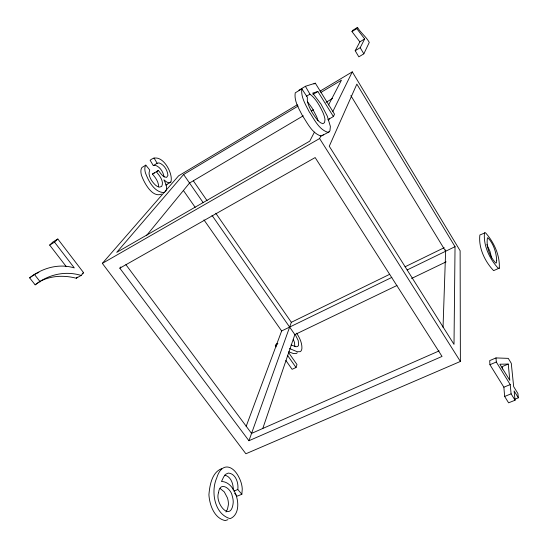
<?xml version="1.0" encoding="UTF-8"?>
<svg xmlns="http://www.w3.org/2000/svg" width="548" height="548" viewBox="0 0 548 548"><rect width="100%" height="100%" fill="white"/><g stroke="black" fill="none" stroke-linecap="round" stroke-linejoin="round"><path stroke-width="0.82" d="M455.039 246.675L454.004 344.363L329.266 146.248L356.858 84.118L455.039 246.675L407.205 269.931M158.591 186.861C158.79 181.902 155.488 177.648 152.433 174.079L158.413 170.497C160.578 173.072 162.797 177.477 166.633 177.367L167.941 175.381C167.496 170.195 164.105 164.585 159.009 162.9L157.153 163.256L153.31 165.606L150.125 160.249C161.098 150.899 173.75 173.113 170.873 181.998L165.859 184.991A10.501 4.624 57.8 0 0 167.037 184.292M443.037 327.307L445.675 249.806M241.86 494.255L237.798 489.515C238.729 483.117 235.77 473.493 228.297 473.075L225.988 474.102L223.735 476.781L221.481 481.528C236.291 481.418 244.833 512.743 230.153 518.641C214.419 514.284 210.685 491.453 216.679 478.116C221.502 461.745 233.256 464.944 239.284 478.027A15.111 7.768 70.1 0 1 242.264 488.98L241.86 494.255L237.133 496.193L234.592 493.241M233.174 489.85C233.592 484.124 230.756 476.02 224.385 475.143M294.851 346.425L294.475 342.432L293.31 339.479M329.06 131.897L321.217 136.103C311.956 133.315 307.503 123.074 302.414 115.635C298.927 108.627 293.961 101.01 295.235 92.852L301.832 88.865C300.681 97.044 305.647 104.634 309.141 111.662C314.23 119.122 318.614 129.342 327.814 132.308L329.06 131.897L329.944 130.753L330.382 126.465L327.286 116.108L320.957 104.031L312.682 93.105L317.867 91.509L333.403 116.532L327.814 119.786M499.269 268.13C500.077 255.334 493.912 242.058 485.418 232.688L479.87 234.996C478.336 247.758 484.898 261.533 493.632 270.644L499.269 268.13L498.385 268.424C489.734 259.211 483.165 245.559 484.473 232.763M285.871 360.481L292.111 369.318L296.043 367.489L296.982 364.53L288.433 352.364M262.793 428.44L294.858 334.602L396.985 285.487M120.827 266.938L119.82 268.171L248.929 440.736L291.344 322.306L389.69 274.301M246.148 426.399L281.645 330.965L391.834 277.398M158.413 170.497L156.324 171.716C159.427 175.613 164.27 181.121 161.694 186.43C158.091 188.916 154.317 184.114 152.303 181.525A9.069 4.055 57.7 0 1 149.09 172.689L149.72 169.983L145.816 165.119L145.145 166.558A15.07 6.734 57.7 0 0 145.378 172.709C148.426 180.998 154.399 192.622 164.373 192.608M363.838 53.827L369.277 42.395C366.242 36.778 360.769 32.962 357.502 27.4L352.7 30.373L351.967 31.599L359.872 41.86L355.186 50.738L358.837 56.848L363.838 53.827L360.194 47.697L364.66 38.935L356.796 28.606L357.502 27.4M333.403 116.532L334.527 114.183L315.312 83.173L305.4 86.303L298.913 90.228M165.517 191.732C168.003 187.978 165.681 183.375 163.907 179.833L166.181 181.641A10.522 4.583 57.9 0 0 170.873 181.998M320.039 91.16L352.282 71.863L460.121 250.737L460.382 361.447L245.881 453.771L102.346 263.389L319.607 138.541L321.114 135.479M328.622 120.149L329.375 118.615M332.752 111.717L352.282 71.863M276.267 346.891L275.308 345.535L276.445 343.986L277.884 343.555M314.436 132.116L309.743 141.151L116.738 252.354L183.614 174.497L298.133 106.052M328.526 105.011L341.445 80.166L320.888 92.448M225.968 512.01L227.502 509.113L228.379 504.763A11.878 6.288 70.9 0 0 227.427 497.885L224.29 491.899L220.132 488.508M322.498 135.678L323.416 134.513M146.453 235.64L189.54 183.018L303.27 115.792M102.346 263.389L178.614 175.819L297.324 104.757M41.004 280.939C51.82 275.466 64.705 275.212 76.282 278.226L81.145 275.432L83.591 272.699L57.821 239.003L52.992 241.915L49.676 245.086L66.308 266.684M76.282 278.226L77.268 277.13M49.676 245.086L54.54 242.154L57.821 239.003M161.605 194.061C152.207 198.28 143.946 182.388 141.425 175.127A15.036 6.788 57.6 0 1 141.22 168.976L141.898 167.53L145.816 165.119M81.145 275.432C65.048 270.52 48.149 274.569 35.141 284.83L29.64 277.863C42.155 268.013 58.65 263.184 74.295 267.91L54.54 242.154M29.64 277.863L34.25 274.541L38.867 272.411M35.141 284.83L40.257 281.282M351.967 31.599L356.796 28.606M359.872 41.86L364.66 38.935M355.186 50.738L360.194 47.697M313.929 84.015L315.312 83.173M306.339 96.318L309.942 94.153C316.025 98.818 319.772 105.86 322.991 112.669A15.289 4.014 60.4 0 1 324.985 119.615L324.567 122.581L322.854 123.752C318.244 122.368 315.703 117.628 313.059 113.957A14.193 3.754 60.3 0 1 307.312 100.483L307.346 97.243L301.832 88.865M312.97 94.441L317.867 91.509M311.339 111.018L313.538 109.716M326.012 102.346L332.615 98.441M152.433 174.079L154.543 172.853M82.207 273.493L83.591 272.699M119.82 268.171L315.162 157.564L442.044 356.426L248.929 440.736M405.054 266.801L444.236 247.669M411.575 278.466L446.127 261.848M275.308 345.535L277.281 344.589M439.147 350.898L251.553 433.413L125.903 264.663M518.36 397.814L517.887 393.498L513.668 386.641L511.284 363.317L508.27 358.371L496.002 357.926L489.686 360.611L489.933 364.708L503.865 387.196L504.646 396.451L508.606 402.814L515.058 400.225L514.106 390.909L518.36 397.814L515.189 399.088M489.933 364.708L496.303 362.016L496.002 357.926M508.243 364.071L499.872 364.215L509.811 380.367L508.243 364.071L502.146 366.633L502.352 369.078M233.852 491.145L237.798 489.515M503.865 387.196L510.215 384.6L496.303 362.016M504.646 396.451L511.099 393.834L510.215 384.6M227.913 519.668L225.249 520.6C214.179 518.292 209.562 504.879 208.918 494.755C209.699 485.398 211.864 472.369 221.693 468.629M153.31 165.606L155.18 165.249C160.071 166.777 163.352 172.065 164.044 176.956M289.584 348.576L297.215 351.734L300.146 351.679A13.679 5.514 64.7 0 0 301.927 348.24C302.078 342.774 299.544 337.616 296.605 333.157M288.693 351.748L293.358 353.549L296.317 353.487A13.659 5.569 64.7 0 0 297.215 352.741M291.084 344.973L296.05 346.754L297.694 346.473L298.591 345.295L298.263 340.623L295.358 334.739M307.366 101.544L312.011 107.894L316.545 116.45A15.234 4.124 60.3 0 1 317.998 120.642M34.736 274.849L40.237 281.85M287.405 355.227L296.043 367.489M183.457 190.56L195.177 207.329M203.972 219.899L281.645 330.965M183.614 174.497L203.212 202.691M212.001 215.343L294.858 334.602M193.396 180.902L207.041 200.602M215.809 213.261L291.344 322.306M319.607 138.541L460.382 361.447M511.099 393.834L515.058 400.225M350.85 95.612L445.627 251.251M153.961 157.879L157.153 163.256M305.4 86.303L309.942 94.153M486.83 244.586L489.981 251.34L491.604 257.971M496.68 260.595L496.317 262.985L495.81 263.081C489.72 256.628 485.994 246.669 487.446 237.866L488.015 237.866C493.597 243.929 496.344 252.436 496.68 260.595M218.542 492.721C214.542 503.297 231.078 522.977 233.195 502.804A11.905 6.24 70.8 0 0 232.215 495.913C231.071 488.521 219.755 480.617 218.542 492.721"/></g></svg>
